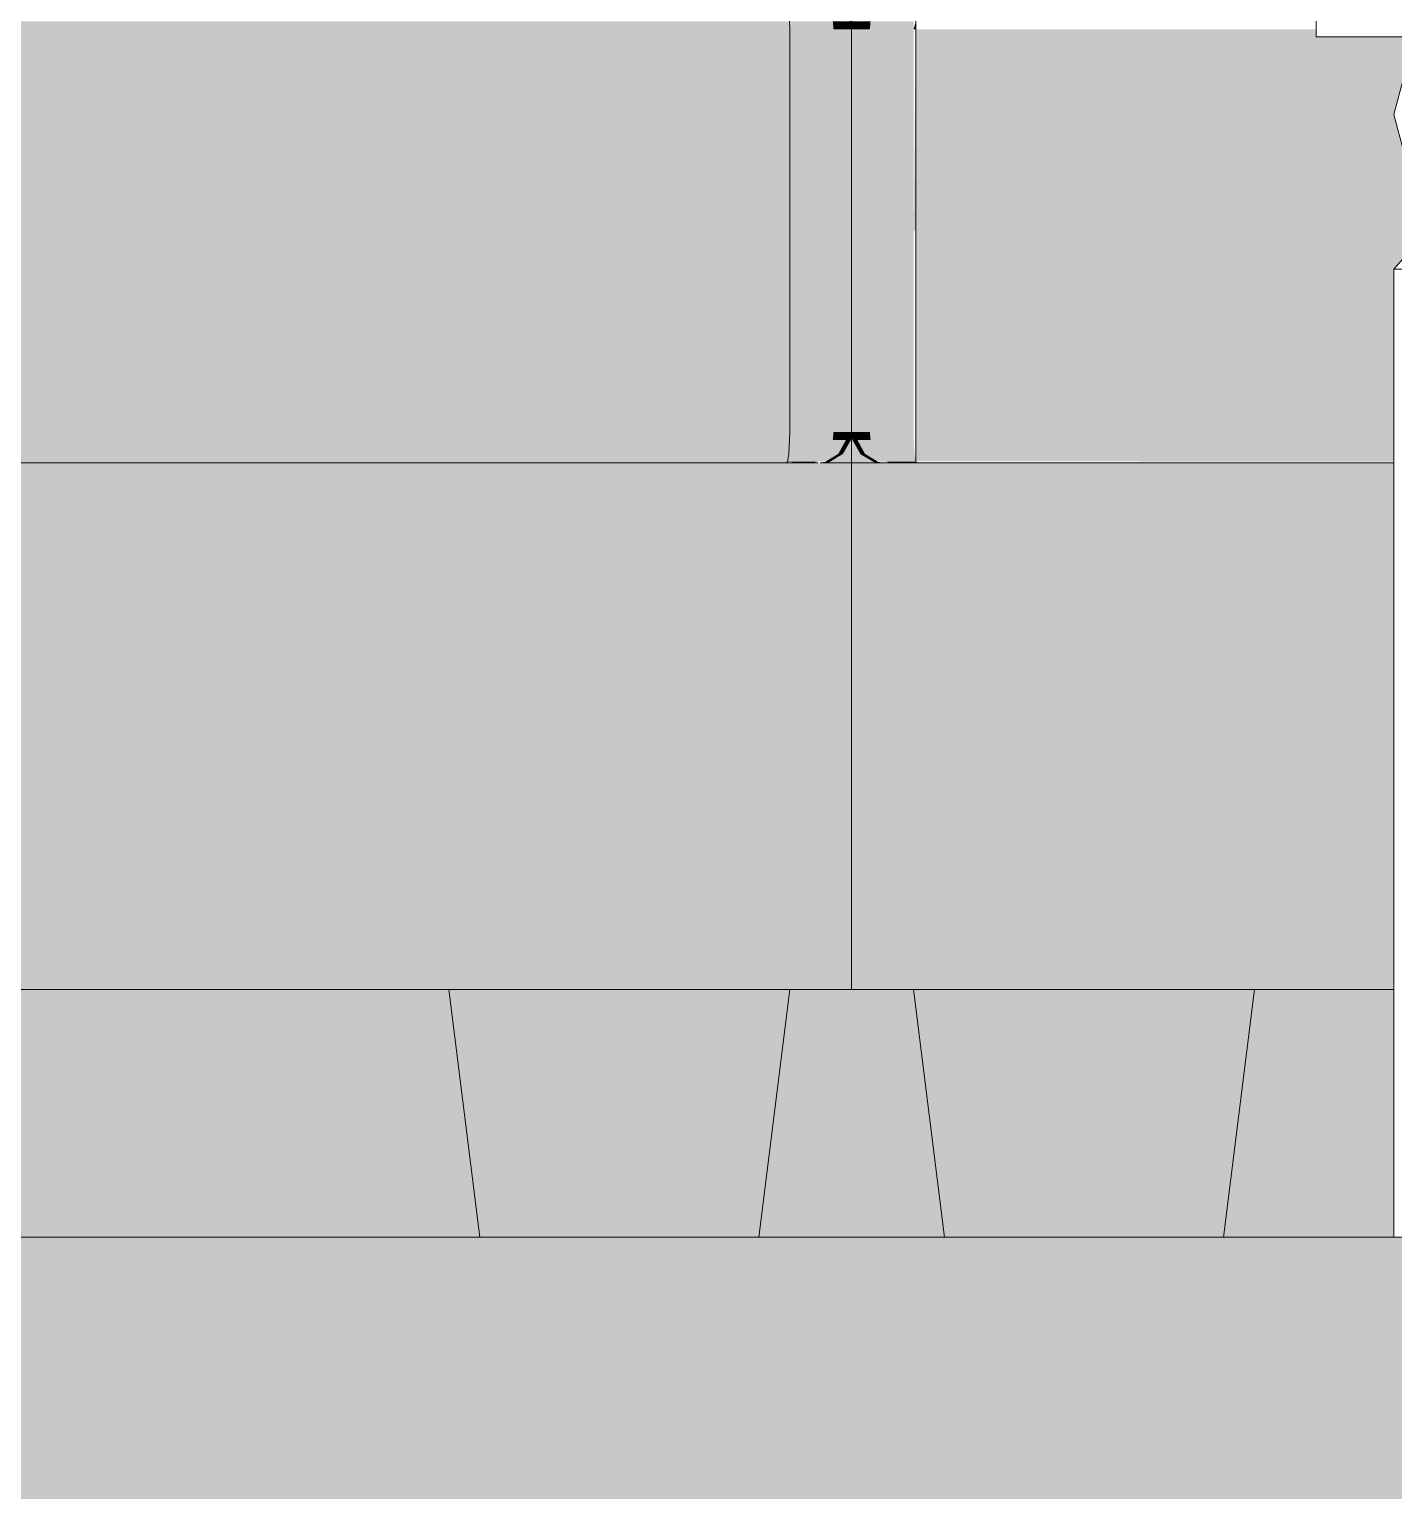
# Model space of a CAD drawing. Header units: centimetres. Extents: x -4381 to 5639, y -3920 to 4826.
# Drawn here: x 72.4514 to 72.8919, y 35.6217 to 36.0936 of the extents above; entities that cross this region are included whole.
import ezdxf
from ezdxf.xclip import XClip

# ---------------------------------------------------------------- set-up
doc = ezdxf.new("R2010")
doc.units = ezdxf.units.CM
doc.header["$MEASUREMENT"] = 0
doc.header["$XCLIPFRAME"] = 0
doc.set_wipeout_variables(frame=1)
doc.linetypes.add('Wipeout_Contour', pattern=[100, 0, -100])
for name, color, linetype in [('01- MOBILIER', 7, 'Continuous'), ('Dalles', 7, 'Continuous'), ('Drawing & Figure', 7, 'Continuous'), ('Structural - Bearing', 7, 'Continuous')]:
    doc.layers.add(name, color=color, linetype=linetype)
for name, color, linetype, lineweight in [('01- MOBILIER_Pen_No__1', 7, 'Continuous', 5), ('01- MOBILIER_Pen_No__101', 252, 'Continuous', 5), ('01- MOBILIER_Pen_No__18', 9, 'Continuous', 5), ('01- MOBILIER_Pen_No__2', 8, 'Continuous', 5), ('Dalles_Pen_No__1', 7, 'Continuous', 5)]:
    doc.layers.add(name, color=color, linetype=linetype, lineweight=lineweight)
for name, color, linetype, lineweight, true_color in [('01- MOBILIER_Pen_No__102', 7, 'Continuous', 5, 0xcccccc), ('01- MOBILIER_Pen_No__119', 7, 'Continuous', 5, 0xdecbcb), ('01- MOBILIER_Pen_No__186', 7, 'Continuous', 5, 0xe8e8e8), ('01- MOBILIER_Pen_No__62', 7, 'Continuous', 5, 0xaaaaaa), ('Structural - Bearing_Pen_No__102', 7, 'Continuous', 5, 0xcccccc)]:
    doc.layers.add(name, color=color, linetype=linetype, lineweight=lineweight, true_color=true_color)

# ---------------------------------------------------------------- blocks, each defined once
blk = doc.blocks.new('Drawing_7_7', base_point=(-363.09186, 32.20361))
at = {"color": 254, "linetype": 'Wipeout_Contour', "lineweight": 0, "ltscale": 324.672774}
blk.add_wipeout([(72.71688, 36.02861), (72.71688, 36.09361), (72.71536, 36.09361), (72.71536, 36.02861)], dxfattribs=at).dxf.layer = '01- MOBILIER'
at = {"color": 254, "linetype": 'Wipeout_Contour', "lineweight": 0, "ltscale": 1135.114298}
blk.add_wipeout([(72.86688, 36.09361), (72.73758, 36.09361), (72.73758, 36.02861), (72.90282, 36.02861), (72.91376, 36.04111), (72.91532, 36.04111), (72.91688, 36.04111), (72.90438, 36.04446), (72.89523, 36.05361), (72.89188, 36.06611), (72.89523, 36.07861), (72.90438, 36.08776), (72.91688, 36.09111), (72.86688, 36.09111)], dxfattribs=at).dxf.layer = '01- MOBILIER'
at = {"color": 254, "linetype": 'Wipeout_Contour', "lineweight": 0, "ltscale": 322.952361}
blk.add_wipeout([(72.71688, 35.80361), (72.01688, 35.80361), (72.01688, 35.79361), (72.71688, 35.79361)], dxfattribs=at).dxf.layer = '01- MOBILIER'
at = {"layer": '01- MOBILIER_Pen_No__101', "linetype": 'Continuous', "ltscale": 10}
blk.add_hatch(color=256, dxfattribs=at).paths.add_polyline_path([(72.71688, 35.80361), (72.01688, 35.80361), (72.01688, 35.79361), (72.71688, 35.79361)])
at = {"layer": '01- MOBILIER_Pen_No__18', "linetype": 'Continuous', "ltscale": 10}
for points in [[(72.71688, 36.02861), (72.71688, 36.09361), (72.71536, 36.09361), (72.71536, 36.02861)], [(72.86688, 36.09361), (72.73758, 36.09361), (72.73758, 36.02861), (72.90282, 36.02861), (72.91376, 36.04111), (72.91532, 36.04111), (72.91688, 36.04111), (72.90438, 36.04446), (72.89523, 36.05361), (72.89188, 36.06611), (72.89523, 36.07861), (72.90438, 36.08776), (72.91688, 36.09111), (72.86688, 36.09111)]]:
    blk.add_hatch(color=256, dxfattribs=at).paths.add_polyline_path(points)
at = {"layer": '01- MOBILIER_Pen_No__1', "linetype": 'Continuous', "ltscale": 10}
for p, q in [((72.86688, 36.10361), (72.86688, 36.09111)), ((72.91688, 36.09111), (72.86688, 36.09111)), ((72.89523, 36.07861), (72.89188, 36.06611)), ((72.89188, 36.06611), (72.89523, 36.05361))]:
    blk.add_line(p, q, dxfattribs=at)
at = {"color": 254, "linetype": 'Wipeout_Contour', "lineweight": 0, "ltscale": 324.662264}
blk.add_wipeout([(72.71536, 36.02861), (72.71536, 36.09361), (72.71102, 36.09361), (72.71102, 36.02861)], dxfattribs=at).dxf.layer = '01- MOBILIER'
at = {"color": 254, "linetype": 'Wipeout_Contour', "lineweight": 0, "ltscale": 242.878213}
blk.add_wipeout([(72.73758, 36.02861), (72.73758, 36.09361), (72.73688, 36.02861)], dxfattribs=at).dxf.layer = '01- MOBILIER'
at = {"color": 254, "linetype": 'Wipeout_Contour', "lineweight": 0, "ltscale": 322.937017}
blk.add_wipeout([(72.71688, 35.79361), (72.01688, 35.79361), (72.01688, 35.78629), (72.71688, 35.78629)], dxfattribs=at).dxf.layer = '01- MOBILIER'
at = {"layer": '01- MOBILIER_Pen_No__119', "linetype": 'Continuous', "ltscale": 10}
blk.add_hatch(color=256, dxfattribs=at).paths.add_polyline_path([(72.71536, 36.02861), (72.71536, 36.09361), (72.71102, 36.09361), (72.71102, 36.02861)])
at = {"layer": '01- MOBILIER_Pen_No__18', "linetype": 'Continuous', "ltscale": 10}
blk.add_hatch(color=256, dxfattribs=at).paths.add_polyline_path([(72.73758, 36.02861), (72.73758, 36.09361), (72.73688, 36.02861)])
at = {"layer": '01- MOBILIER_Pen_No__2', "linetype": 'Continuous', "ltscale": 10}
blk.add_hatch(color=256, dxfattribs=at).paths.add_polyline_path([(72.71688, 35.79361), (72.01688, 35.79361), (72.01688, 35.78629), (72.71688, 35.78629)])
at = {"color": 254, "linetype": 'Wipeout_Contour', "lineweight": 0, "ltscale": 324.740914}
blk.add_wipeout([(72.71688, 36.09361), (72.71654, 36.0962), (72.71504, 36.0962), (72.71536, 36.09361)], dxfattribs=at).dxf.layer = '01- MOBILIER'
at = {"color": 254, "linetype": 'Wipeout_Contour', "lineweight": 0, "ltscale": 324.64286}
blk.add_wipeout([(72.71102, 36.02861), (72.71102, 36.09361), (72.70454, 36.09361), (72.70454, 36.02861)], dxfattribs=at).dxf.layer = '01- MOBILIER'
at = {"color": 254, "linetype": 'Wipeout_Contour', "lineweight": 0, "ltscale": 324.733429}
blk.add_wipeout([(72.73688, 36.02861), (72.73688, 36.09361), (72.72923, 36.09361), (72.72923, 36.02861)], dxfattribs=at).dxf.layer = '01- MOBILIER'
at = {"color": 254, "linetype": 'Wipeout_Contour', "lineweight": 0, "ltscale": 324.557346}
blk.add_wipeout([(72.71688, 36.02861), (72.71536, 36.02861), (72.71536, 35.96361), (72.71688, 35.96361)], dxfattribs=at).dxf.layer = '01- MOBILIER'
at = {"color": 254, "linetype": 'Wipeout_Contour', "lineweight": 0, "ltscale": 322.928174}
blk.add_wipeout([(72.71688, 35.78629), (72.01688, 35.78629), (72.01688, 35.78361), (72.71688, 35.78361)], dxfattribs=at).dxf.layer = '01- MOBILIER'
at = {"layer": '01- MOBILIER_Pen_No__101', "linetype": 'Continuous', "ltscale": 10}
blk.add_hatch(color=256, dxfattribs=at).paths.add_polyline_path([(72.71688, 35.78629), (72.01688, 35.78629), (72.01688, 35.78361), (72.71688, 35.78361)])
at = {"layer": '01- MOBILIER_Pen_No__102', "linetype": 'Continuous', "ltscale": 10}
blk.add_hatch(color=256, dxfattribs=at).paths.add_polyline_path([(72.71688, 36.09361), (72.71654, 36.0962), (72.71504, 36.0962), (72.71536, 36.09361)])
at = {"layer": '01- MOBILIER_Pen_No__119', "linetype": 'Continuous', "ltscale": 10}
blk.add_hatch(color=256, dxfattribs=at).paths.add_polyline_path([(72.71102, 36.02861), (72.71102, 36.09361), (72.70454, 36.09361), (72.70454, 36.02861)])
at = {"layer": '01- MOBILIER_Pen_No__18', "linetype": 'Continuous', "ltscale": 10}
blk.add_hatch(color=256, dxfattribs=at).paths.add_polyline_path([(72.71688, 36.02861), (72.71536, 36.02861), (72.71536, 35.96361), (72.71688, 35.96361)])
at = {"layer": '01- MOBILIER_Pen_No__62', "linetype": 'Continuous', "ltscale": 10}
blk.add_hatch(color=256, dxfattribs=at).paths.add_polyline_path([(72.73688, 36.02861), (72.73688, 36.09361), (72.72923, 36.09361), (72.72923, 36.02861)])
at = {"color": 254, "linetype": 'Wipeout_Contour', "lineweight": 0, "ltscale": 324.736403}
blk.add_wipeout([(72.71536, 36.09361), (72.71504, 36.0962), (72.71078, 36.0962), (72.71102, 36.09361)], dxfattribs=at).dxf.layer = '01- MOBILIER'
at = {"color": 254, "linetype": 'Wipeout_Contour', "lineweight": 0, "ltscale": 242.937405}
blk.add_wipeout([(72.73758, 36.09361), (72.73758, 36.0962), (72.73688, 36.09361)], dxfattribs=at).dxf.layer = '01- MOBILIER'
at = {"color": 254, "linetype": 'Wipeout_Contour', "lineweight": 0, "ltscale": 324.617516}
blk.add_wipeout([(72.70454, 36.02861), (72.70454, 36.09361), (72.69688, 36.09361), (72.69688, 36.02861)], dxfattribs=at).dxf.layer = '01- MOBILIER'
at = {"color": 254, "linetype": 'Wipeout_Contour', "lineweight": 0, "ltscale": 324.708095}
blk.add_wipeout([(72.72923, 36.02861), (72.72923, 36.09361), (72.72274, 36.09361), (72.72274, 36.02861)], dxfattribs=at).dxf.layer = '01- MOBILIER'
at = {"color": 254, "linetype": 'Wipeout_Contour', "lineweight": 0, "ltscale": 324.546832}
blk.add_wipeout([(72.71536, 36.02861), (72.71102, 36.02861), (72.71102, 35.96361), (72.71536, 35.96361)], dxfattribs=at).dxf.layer = '01- MOBILIER'
at = {"color": 254, "linetype": 'Wipeout_Contour', "lineweight": 0, "ltscale": 406.032519}
blk.add_wipeout([(72.73758, 36.02861), (72.73758, 35.96361), (72.89188, 35.96361), (72.89188, 36.01611), (72.90282, 36.02861)], dxfattribs=at).dxf.layer = '01- MOBILIER'
at = {"color": 254, "linetype": 'Wipeout_Contour', "lineweight": 0, "ltscale": 323.843383}
blk.add_wipeout([(72.68688, 35.70361), (72.69688, 35.78361), (72.58688, 35.78361), (72.59688, 35.70361)], dxfattribs=at).dxf.layer = '01- MOBILIER'
at = {"layer": '01- MOBILIER_Pen_No__101', "linetype": 'Continuous', "ltscale": 10}
blk.add_hatch(color=256, dxfattribs=at).paths.add_polyline_path([(72.72923, 36.02861), (72.72923, 36.09361), (72.72274, 36.09361), (72.72274, 36.02861)])
at = {"layer": '01- MOBILIER_Pen_No__119', "linetype": 'Continuous', "ltscale": 10}
blk.add_hatch(color=256, dxfattribs=at).paths.add_polyline_path([(72.71536, 36.02861), (72.71102, 36.02861), (72.71102, 35.96361), (72.71536, 35.96361)])
at = {"layer": '01- MOBILIER_Pen_No__18', "linetype": 'Continuous', "ltscale": 10}
for points in [[(72.73758, 36.09361), (72.73758, 36.0962), (72.73688, 36.09361)], [(72.70454, 36.02861), (72.70454, 36.09361), (72.69688, 36.09361), (72.69688, 36.02861)], [(72.73758, 36.02861), (72.73688, 35.96361)], [(72.73758, 36.02861), (72.73758, 35.96361), (72.89188, 35.96361), (72.89188, 36.01611), (72.90282, 36.02861)], [(72.68688, 35.70361), (72.69688, 35.78361), (72.58688, 35.78361), (72.59688, 35.70361)]]:
    blk.add_hatch(color=256, dxfattribs=at).paths.add_polyline_path(points)
at = {"layer": '01- MOBILIER_Pen_No__186', "linetype": 'Continuous', "ltscale": 10}
blk.add_hatch(color=256, dxfattribs=at).paths.add_polyline_path([(72.71536, 36.09361), (72.71504, 36.0962), (72.71078, 36.0962), (72.71102, 36.09361)])
at = {"layer": '01- MOBILIER_Pen_No__1', "linetype": 'Continuous', "ltscale": 10}
for q in [(72.91376, 36.04111), (72.89523, 36.01611)]:
    blk.add_line((72.89188, 36.01611), q, dxfattribs=at)
at = {"color": 254, "linetype": 'Wipeout_Contour', "lineweight": 0, "ltscale": 243.057462}
blk.add_wipeout([(72.71688, 36.48633), (72.71654, 36.0962), (72.71688, 36.09361)], dxfattribs=at).dxf.layer = '01- MOBILIER'
at = {"color": 254, "linetype": 'Wipeout_Contour', "lineweight": 0, "ltscale": 324.717929}
blk.add_wipeout([(72.71102, 36.09361), (72.71078, 36.0962), (72.7044, 36.0962), (72.70454, 36.09361)], dxfattribs=at).dxf.layer = '01- MOBILIER'
at = {"color": 254, "linetype": 'Wipeout_Contour', "lineweight": 0, "ltscale": 324.782376}
blk.add_wipeout([(72.73688, 36.09361), (72.73692, 36.0962), (72.72936, 36.0962), (72.72923, 36.09361)], dxfattribs=at).dxf.layer = '01- MOBILIER'
at = {"color": 254, "linetype": 'Wipeout_Contour', "lineweight": 0, "ltscale": 323.420419}
blk.add_wipeout([(72.69688, 36.02861), (72.69688, 36.09361), (72.03758, 36.09361), (72.03758, 36.02861)], dxfattribs=at).dxf.layer = '01- MOBILIER'
at = {"color": 254, "linetype": 'Wipeout_Contour', "lineweight": 0, "ltscale": 324.527422}
blk.add_wipeout([(72.71102, 36.02861), (72.70454, 36.02861), (72.70454, 35.96361), (72.71102, 35.96361)], dxfattribs=at).dxf.layer = '01- MOBILIER'
at = {"color": 254, "linetype": 'Wipeout_Contour', "lineweight": 0, "ltscale": 324.618023}
blk.add_wipeout([(72.73688, 36.02861), (72.72923, 36.02861), (72.72923, 35.96361), (72.73688, 35.96361)], dxfattribs=at).dxf.layer = '01- MOBILIER'
at = {"color": 254, "linetype": 'Wipeout_Contour', "lineweight": 0, "ltscale": 324.50723}
blk.add_wipeout([(72.71688, 35.96361), (72.71536, 35.96361), (72.71504, 35.96102), (72.71654, 35.96102)], dxfattribs=at).dxf.layer = '01- MOBILIER'
at = {"color": 254, "linetype": 'Wipeout_Contour', "lineweight": 0, "ltscale": 322.855402}
blk.add_wipeout([(72.14688, 35.78361), (72.13688, 35.70361), (72.59688, 35.70361), (72.58688, 35.78361)], dxfattribs=at).dxf.layer = 'Structural - Bearing'
at = {"layer": '01- MOBILIER_Pen_No__119', "linetype": 'Continuous', "ltscale": 10}
blk.add_hatch(color=256, dxfattribs=at).paths.add_polyline_path([(72.71102, 36.02861), (72.70454, 36.02861), (72.70454, 35.96361), (72.71102, 35.96361)])
at = {"layer": '01- MOBILIER_Pen_No__18', "linetype": 'Continuous', "ltscale": 10}
for points in [[(72.71688, 36.48633), (72.71654, 36.0962), (72.71688, 36.09361)], [(72.73688, 36.09361), (72.73692, 36.0962), (72.72936, 36.0962), (72.72923, 36.09361)], [(72.69688, 36.02861), (72.69688, 36.09361), (72.03758, 36.09361), (72.03758, 36.02861)], [(72.71688, 35.96361), (72.71536, 35.96361), (72.71504, 35.96102), (72.71654, 35.96102)]]:
    blk.add_hatch(color=256, dxfattribs=at).paths.add_polyline_path(points)
at = {"layer": '01- MOBILIER_Pen_No__186', "linetype": 'Continuous', "ltscale": 10}
blk.add_hatch(color=256, dxfattribs=at).paths.add_polyline_path([(72.71102, 36.09361), (72.71078, 36.0962), (72.7044, 36.0962), (72.70454, 36.09361)])
at = {"layer": '01- MOBILIER_Pen_No__62', "linetype": 'Continuous', "ltscale": 10}
blk.add_hatch(color=256, dxfattribs=at).paths.add_polyline_path([(72.73688, 36.02861), (72.72923, 36.02861), (72.72923, 35.96361), (72.73688, 35.96361)])
at = {"layer": 'Structural - Bearing_Pen_No__102', "linetype": 'Continuous', "ltscale": 10}
blk.add_hatch(color=256, dxfattribs=at).paths.add_polyline_path([(72.14688, 35.78361), (72.13688, 35.70361), (72.59688, 35.70361), (72.58688, 35.78361)])
at = {"layer": '01- MOBILIER_Pen_No__1', "linetype": 'Continuous', "ltscale": 10}
for p, q in [((72.73758, 36.09361), (72.73758, 36.0962)), ((72.73758, 36.02861), (72.73758, 36.09361)), ((72.58688, 35.78361), (72.14688, 35.78361)), ((72.59688, 35.70361), (72.58688, 35.78361))]:
    blk.add_line(p, q, dxfattribs=at)
at = {"color": 254, "linetype": 'Wipeout_Contour', "lineweight": 0, "ltscale": 324.689242}
blk.add_wipeout([(72.70454, 36.09361), (72.7044, 36.0962), (72.69685, 36.0962), (72.69688, 36.09361)], dxfattribs=at).dxf.layer = '01- MOBILIER'
at = {"color": 254, "linetype": 'Wipeout_Contour', "lineweight": 0, "ltscale": 324.688711}
blk.add_wipeout([(72.72274, 36.02861), (72.72274, 36.09361), (72.7184, 36.09361), (72.7184, 36.02861)], dxfattribs=at).dxf.layer = '01- MOBILIER'
at = {"color": 254, "linetype": 'Wipeout_Contour', "lineweight": 0, "ltscale": 324.502069}
blk.add_wipeout([(72.70454, 36.02861), (72.69688, 36.02861), (72.69688, 35.96361), (72.70454, 35.96361)], dxfattribs=at).dxf.layer = '01- MOBILIER'
at = {"color": 254, "linetype": 'Wipeout_Contour', "lineweight": 0, "ltscale": 324.501561}
blk.add_wipeout([(72.71536, 35.96361), (72.71102, 35.96361), (72.71078, 35.96102), (72.71504, 35.96102)], dxfattribs=at).dxf.layer = '01- MOBILIER'
at = {"color": 254, "linetype": 'Wipeout_Contour', "lineweight": 0, "ltscale": 324.850575}
blk.add_wipeout([(72.73758, 35.96361), (72.73758, 35.96102), (72.89188, 35.96102), (72.89188, 35.96361)], dxfattribs=at).dxf.layer = '01- MOBILIER'
at = {"layer": '01- MOBILIER_Pen_No__102', "linetype": 'Continuous', "ltscale": 10}
blk.add_hatch(color=256, dxfattribs=at).paths.add_polyline_path([(72.70454, 36.09361), (72.7044, 36.0962), (72.69685, 36.0962), (72.69688, 36.09361)])
at = {"layer": '01- MOBILIER_Pen_No__18', "linetype": 'Continuous', "ltscale": 10}
for points in [[(72.70454, 36.02861), (72.69688, 36.02861), (72.69688, 35.96361), (72.70454, 35.96361)], [(72.71536, 35.96361), (72.71102, 35.96361), (72.71078, 35.96102), (72.71504, 35.96102)]]:
    blk.add_hatch(color=256, dxfattribs=at).paths.add_polyline_path(points)
at = {"layer": '01- MOBILIER_Pen_No__2', "linetype": 'Continuous', "ltscale": 10}
blk.add_hatch(color=256, dxfattribs=at).paths.add_polyline_path([(72.72274, 36.02861), (72.72274, 36.09361), (72.7184, 36.09361), (72.7184, 36.02861)])
at = {"layer": '01- MOBILIER_Pen_No__62', "linetype": 'Continuous', "ltscale": 10}
for points in [[(72.73758, 35.96361), (72.73692, 35.96102)], [(72.73758, 35.96361), (72.73758, 35.96102), (72.89188, 35.96102), (72.89188, 35.96361)]]:
    blk.add_hatch(color=256, dxfattribs=at).paths.add_polyline_path(points)
at = {"color": 254, "linetype": 'Wipeout_Contour', "lineweight": 0, "ltscale": 323.481031}
blk.add_wipeout([(72.69688, 36.09361), (72.69685, 36.0962), (72.03758, 36.0962), (72.03758, 36.09361)], dxfattribs=at).dxf.layer = '01- MOBILIER'
at = {"color": 254, "linetype": 'Wipeout_Contour', "lineweight": 0, "ltscale": 324.753616}
blk.add_wipeout([(72.72923, 36.09361), (72.72936, 36.0962), (72.72299, 36.0962), (72.72274, 36.09361)], dxfattribs=at).dxf.layer = '01- MOBILIER'
at = {"color": 254, "linetype": 'Wipeout_Contour', "lineweight": 0, "ltscale": 324.678229}
blk.add_wipeout([(72.7184, 36.02861), (72.7184, 36.09361), (72.71688, 36.09361), (72.71688, 36.02861)], dxfattribs=at).dxf.layer = '01- MOBILIER'
at = {"color": 254, "linetype": 'Wipeout_Contour', "lineweight": 0, "ltscale": 323.304546}
blk.add_wipeout([(72.69688, 36.02861), (72.03758, 36.02861), (72.03758, 35.96361), (72.69688, 35.96361)], dxfattribs=at).dxf.layer = '01- MOBILIER'
at = {"color": 254, "linetype": 'Wipeout_Contour', "lineweight": 0, "ltscale": 324.592679}
blk.add_wipeout([(72.72923, 36.02861), (72.72274, 36.02861), (72.72274, 35.96361), (72.72923, 35.96361)], dxfattribs=at).dxf.layer = '01- MOBILIER'
at = {"color": 254, "linetype": 'Wipeout_Contour', "lineweight": 0, "ltscale": 324.482747}
blk.add_wipeout([(72.71102, 35.96361), (72.70454, 35.96361), (72.7044, 35.96102), (72.71078, 35.96102)], dxfattribs=at).dxf.layer = '01- MOBILIER'
at = {"layer": '01- MOBILIER_Pen_No__101', "linetype": 'Continuous', "ltscale": 10}
for points in [[(72.72923, 36.09361), (72.72936, 36.0962), (72.72299, 36.0962), (72.72274, 36.09361)], [(72.7184, 36.02861), (72.7184, 36.09361), (72.71688, 36.09361), (72.71688, 36.02861)], [(72.72923, 36.02861), (72.72274, 36.02861), (72.72274, 35.96361), (72.72923, 35.96361)]]:
    blk.add_hatch(color=256, dxfattribs=at).paths.add_polyline_path(points)
at = {"layer": '01- MOBILIER_Pen_No__18', "linetype": 'Continuous', "ltscale": 10}
for points in [[(72.69688, 36.09361), (72.69685, 36.0962), (72.03758, 36.0962), (72.03758, 36.09361)], [(72.69688, 36.02861), (72.03758, 36.02861), (72.03758, 35.96361), (72.69688, 35.96361)], [(72.71102, 35.96361), (72.70454, 35.96361), (72.7044, 35.96102), (72.71078, 35.96102)]]:
    blk.add_hatch(color=256, dxfattribs=at).paths.add_polyline_path(points)
at = {"layer": '01- MOBILIER_Pen_No__1', "linetype": 'Continuous', "ltscale": 10}
for p, q in [((72.69688, 36.09361), (72.69685, 36.0962)), ((72.69688, 36.02861), (72.69688, 36.09361))]:
    blk.add_line(p, q, dxfattribs=at)
at = {"color": 254, "linetype": 'Wipeout_Contour', "lineweight": 0, "ltscale": 324.735017}
blk.add_wipeout([(72.72274, 36.09361), (72.72299, 36.0962), (72.71873, 36.0962), (72.7184, 36.09361)], dxfattribs=at).dxf.layer = '01- MOBILIER'
at = {"color": 254, "linetype": 'Wipeout_Contour', "lineweight": 0, "ltscale": 324.453865}
blk.add_wipeout([(72.70454, 35.96361), (72.69688, 35.96361), (72.69685, 35.96102), (72.7044, 35.96102)], dxfattribs=at).dxf.layer = '01- MOBILIER'
at = {"color": 254, "linetype": 'Wipeout_Contour', "lineweight": 0, "ltscale": 324.546854}
blk.add_wipeout([(72.73688, 35.96361), (72.72923, 35.96361), (72.72936, 35.96102), (72.73692, 35.96102)], dxfattribs=at).dxf.layer = '01- MOBILIER'
at = {"color": 254, "linetype": 'Wipeout_Contour', "lineweight": 0, "ltscale": 324.522453}
blk.add_wipeout([(72.71654, 35.96102), (72.71504, 35.96102), (72.7126, 35.95654), (72.71395, 35.95654)], dxfattribs=at).dxf.layer = '01- MOBILIER'
at = {"layer": '01- MOBILIER_Pen_No__101', "linetype": 'Continuous', "ltscale": 10}
for points in [[(72.73688, 35.96361), (72.72923, 35.96361), (72.72936, 35.96102), (72.73692, 35.96102)], [(72.71654, 35.96102), (72.71504, 35.96102), (72.7126, 35.95654), (72.71395, 35.95654)]]:
    blk.add_hatch(color=256, dxfattribs=at).paths.add_polyline_path(points)
at = {"layer": '01- MOBILIER_Pen_No__18', "linetype": 'Continuous', "ltscale": 10}
blk.add_hatch(color=256, dxfattribs=at).paths.add_polyline_path([(72.70454, 35.96361), (72.69688, 35.96361), (72.69685, 35.96102), (72.7044, 35.96102)])
at = {"layer": '01- MOBILIER_Pen_No__2', "linetype": 'Continuous', "ltscale": 10}
blk.add_hatch(color=256, dxfattribs=at).paths.add_polyline_path([(72.72274, 36.09361), (72.72299, 36.0962), (72.71873, 36.0962), (72.7184, 36.09361)])
at = {"layer": '01- MOBILIER_Pen_No__1', "linetype": 'Continuous', "ltscale": 10}
blk.add_line((72.73758, 36.02861), (72.73758, 35.96361), dxfattribs=at)
at = {"color": 254, "linetype": 'Wipeout_Contour', "lineweight": 0, "ltscale": 324.730102}
blk.add_wipeout([(72.7184, 36.09361), (72.71873, 36.0962), (72.71722, 36.0962), (72.71688, 36.09361)], dxfattribs=at).dxf.layer = '01- MOBILIER'
at = {"color": 254, "linetype": 'Wipeout_Contour', "lineweight": 0, "ltscale": 323.244671}
blk.add_wipeout([(72.69688, 35.96361), (72.03758, 35.96361), (72.03758, 35.96102), (72.69685, 35.96102)], dxfattribs=at).dxf.layer = '01- MOBILIER'
at = {"color": 254, "linetype": 'Wipeout_Contour', "lineweight": 0, "ltscale": 324.560902}
blk.add_wipeout([(72.71504, 35.96102), (72.71078, 35.96102), (72.70891, 35.95654), (72.7126, 35.95654)], dxfattribs=at).dxf.layer = '01- MOBILIER'
at = {"color": 254, "linetype": 'Wipeout_Contour', "lineweight": 0, "ltscale": 324.844304}
blk.add_wipeout([(72.73758, 35.96102), (72.73758, 35.95654), (72.89188, 35.95654), (72.89188, 35.96102)], dxfattribs=at).dxf.layer = '01- MOBILIER'
at = {"layer": '01- MOBILIER_Pen_No__101', "linetype": 'Continuous', "ltscale": 10}
for points in [[(72.7184, 36.09361), (72.71873, 36.0962), (72.71722, 36.0962), (72.71688, 36.09361)], [(72.71504, 35.96102), (72.71078, 35.96102), (72.70891, 35.95654), (72.7126, 35.95654)]]:
    blk.add_hatch(color=256, dxfattribs=at).paths.add_polyline_path(points)
at = {"layer": '01- MOBILIER_Pen_No__2', "linetype": 'Continuous', "ltscale": 10}
for points in [[(72.73758, 35.96102), (72.73717, 35.95654)], [(72.73758, 35.96102), (72.73758, 35.95654), (72.89188, 35.95654), (72.89188, 35.96102)]]:
    blk.add_hatch(color=256, dxfattribs=at).paths.add_polyline_path(points)
at = {"layer": '01- MOBILIER_Pen_No__62', "linetype": 'Continuous', "ltscale": 10}
blk.add_hatch(color=256, dxfattribs=at).paths.add_polyline_path([(72.69688, 35.96361), (72.03758, 35.96361), (72.03758, 35.96102), (72.69685, 35.96102)])
at = {"layer": '01- MOBILIER_Pen_No__1', "linetype": 'Continuous', "ltscale": 10}
blk.add_line((72.69688, 36.02861), (72.69688, 35.96361), dxfattribs=at)
at = {"color": 254, "linetype": 'Wipeout_Contour', "lineweight": 0, "ltscale": 243.058504}
blk.add_wipeout([(72.71722, 36.48654), (72.71688, 36.09361), (72.71722, 36.0962)], dxfattribs=at).dxf.layer = '01- MOBILIER'
at = {"color": 254, "linetype": 'Wipeout_Contour', "lineweight": 0, "ltscale": 324.562713}
blk.add_wipeout([(72.71078, 35.96102), (72.7044, 35.96102), (72.70339, 35.95654), (72.70891, 35.95654)], dxfattribs=at).dxf.layer = '01- MOBILIER'
at = {"layer": '01- MOBILIER_Pen_No__101', "linetype": 'Continuous', "ltscale": 10}
for points in [[(72.71722, 36.48654), (72.71688, 36.09361), (72.71722, 36.0962)], [(72.71078, 35.96102), (72.7044, 35.96102), (72.70339, 35.95654), (72.70891, 35.95654)]]:
    blk.add_hatch(color=256, dxfattribs=at).paths.add_polyline_path(points)
at = {"layer": '01- MOBILIER_Pen_No__1', "linetype": 'Continuous', "ltscale": 10}
for p, q in [((72.71688, 36.48633), (72.71688, 36.09361)), ((72.71654, 36.0962), (72.71688, 36.09361)), ((72.71688, 36.09361), (72.71722, 36.0962))]:
    blk.add_line(p, q, dxfattribs=at)
at = {"color": 254, "linetype": 'Wipeout_Contour', "lineweight": 0, "ltscale": 324.521567}
blk.add_wipeout([(72.7044, 35.96102), (72.69685, 35.96102), (72.69659, 35.95654), (72.70339, 35.95654)], dxfattribs=at).dxf.layer = '01- MOBILIER'
at = {"color": 254, "linetype": 'Wipeout_Contour', "lineweight": 0, "ltscale": 405.541675}
blk.add_wipeout([(72.71395, 35.95654), (72.7126, 35.95654), (72.70838, 35.95395), (72.70947, 35.95395), (72.71169, 35.95523)], dxfattribs=at).dxf.layer = '01- MOBILIER'
at = {"layer": '01- MOBILIER_Pen_No__101', "linetype": 'Continuous', "ltscale": 10}
for points in [[(72.7044, 35.96102), (72.69685, 35.96102), (72.69659, 35.95654), (72.70339, 35.95654)], [(72.71395, 35.95654), (72.7126, 35.95654), (72.70838, 35.95395), (72.70947, 35.95395), (72.71169, 35.95523)]]:
    blk.add_hatch(color=256, dxfattribs=at).paths.add_polyline_path(points)
at = {"color": 254, "linetype": 'Wipeout_Contour', "lineweight": 0, "ltscale": 323.238412}
blk.add_wipeout([(72.69685, 35.96102), (72.03758, 35.96102), (72.03758, 35.95654), (72.69659, 35.95654)], dxfattribs=at).dxf.layer = '01- MOBILIER'
at = {"color": 254, "linetype": 'Wipeout_Contour', "lineweight": 0, "ltscale": 324.589621}
blk.add_wipeout([(72.7126, 35.95654), (72.70891, 35.95654), (72.70568, 35.95395), (72.70838, 35.95395)], dxfattribs=at).dxf.layer = '01- MOBILIER'
at = {"layer": '01- MOBILIER_Pen_No__2', "linetype": 'Continuous', "ltscale": 10}
for points in [[(72.69685, 35.96102), (72.03758, 35.96102), (72.03758, 35.95654), (72.69659, 35.95654)], [(72.7126, 35.95654), (72.70891, 35.95654), (72.70568, 35.95395), (72.70838, 35.95395)]]:
    blk.add_hatch(color=256, dxfattribs=at).paths.add_polyline_path(points)
at = {"layer": '01- MOBILIER_Pen_No__1', "linetype": 'Continuous', "ltscale": 10}
blk.add_line((72.69688, 35.96361), (72.69685, 35.96102), dxfattribs=at)
at = {"color": 254, "linetype": 'Wipeout_Contour', "lineweight": 0, "ltscale": 324.628951}
blk.add_wipeout([(72.70891, 35.95654), (72.70339, 35.95654), (72.70164, 35.95395), (72.70568, 35.95395)], dxfattribs=at).dxf.layer = '01- MOBILIER'
at = {"layer": '01- MOBILIER_Pen_No__2', "linetype": 'Continuous', "ltscale": 10}
blk.add_hatch(color=256, dxfattribs=at).paths.add_polyline_path([(72.70891, 35.95654), (72.70339, 35.95654), (72.70164, 35.95395), (72.70568, 35.95395)])
at = {"color": 254, "linetype": 'Wipeout_Contour', "lineweight": 0, "ltscale": 324.587661}
blk.add_wipeout([(72.70339, 35.95654), (72.69659, 35.95654), (72.69615, 35.95395), (72.70164, 35.95395)], dxfattribs=at).dxf.layer = '01- MOBILIER'
at = {"layer": '01- MOBILIER_Pen_No__101', "linetype": 'Continuous', "ltscale": 10}
blk.add_hatch(color=256, dxfattribs=at).paths.add_polyline_path([(72.70339, 35.95654), (72.69659, 35.95654), (72.69615, 35.95395), (72.70164, 35.95395)])
at = {"color": 254, "linetype": 'Wipeout_Contour', "lineweight": 0, "ltscale": 323.261699}
blk.add_wipeout([(72.69659, 35.95654), (72.03758, 35.95654), (72.03758, 35.95413), (72.69615, 35.95395)], dxfattribs=at).dxf.layer = '01- MOBILIER'
at = {"color": 254, "linetype": 'Wipeout_Contour', "lineweight": 0, "ltscale": 324.588286}
blk.add_wipeout([(72.70568, 35.95395), (72.70164, 35.95395), (72.70063, 35.95361), (72.70381, 35.95361)], dxfattribs=at).dxf.layer = '01- MOBILIER'
at = {"layer": '01- MOBILIER_Pen_No__101', "linetype": 'Continuous', "ltscale": 10}
for points in [[(72.69659, 35.95654), (72.03758, 35.95654), (72.03758, 35.95413), (72.69615, 35.95395)], [(72.70568, 35.95395), (72.70164, 35.95395), (72.70063, 35.95361), (72.70381, 35.95361)]]:
    blk.add_hatch(color=256, dxfattribs=at).paths.add_polyline_path(points)
at = {"layer": '01- MOBILIER_Pen_No__1', "linetype": 'Continuous', "ltscale": 10}
blk.add_line((72.69685, 35.96102), (72.69659, 35.95654), dxfattribs=at)
at = {"color": 254, "linetype": 'Wipeout_Contour', "lineweight": 0, "ltscale": 485.46922}
blk.add_wipeout([(72.70688, 35.95361), (72.71688, 35.95361), (72.71688, 35.96361), (72.71654, 35.96102), (72.71395, 35.95654), (72.70947, 35.95395)], dxfattribs=at).dxf.layer = '01- MOBILIER'
at = {"color": 254, "linetype": 'Wipeout_Contour', "lineweight": 0, "ltscale": 243.254582}
blk.add_wipeout([(72.70164, 35.95395), (72.69615, 35.95395), (72.70063, 35.95361)], dxfattribs=at).dxf.layer = '01- MOBILIER'
at = {"layer": '01- MOBILIER_Pen_No__101', "linetype": 'Continuous', "ltscale": 10}
blk.add_hatch(color=256, dxfattribs=at).paths.add_polyline_path([(72.70164, 35.95395), (72.69615, 35.95395), (72.70063, 35.95361)])
at = {"layer": '01- MOBILIER_Pen_No__18', "linetype": 'Continuous', "ltscale": 10}
blk.add_hatch(color=256, dxfattribs=at).paths.add_polyline_path([(72.70688, 35.95361), (72.71688, 35.95361), (72.71688, 35.96361), (72.71654, 35.96102), (72.71395, 35.95654), (72.70947, 35.95395)])
at = {"color": 254, "linetype": 'Wipeout_Contour', "lineweight": 0, "ltscale": 324.573289}
blk.add_wipeout([(72.72274, 36.02861), (72.7184, 36.02861), (72.7184, 35.96361), (72.72274, 35.96361)], dxfattribs=at).dxf.layer = '01- MOBILIER'
at = {"color": 254, "linetype": 'Wipeout_Contour', "lineweight": 0, "ltscale": 242.490102}
blk.add_wipeout([(72.69615, 35.95395), (72.03761, 35.95395), (72.6959, 35.95361)], dxfattribs=at).dxf.layer = '01- MOBILIER'
at = {"layer": '01- MOBILIER_Pen_No__101', "linetype": 'Continuous', "ltscale": 10}
blk.add_hatch(color=256, dxfattribs=at).paths.add_polyline_path([(72.69615, 35.95395), (72.03761, 35.95395), (72.6959, 35.95361)])
at = {"layer": '01- MOBILIER_Pen_No__2', "linetype": 'Continuous', "ltscale": 10}
blk.add_hatch(color=256, dxfattribs=at).paths.add_polyline_path([(72.72274, 36.02861), (72.7184, 36.02861), (72.7184, 35.96361), (72.72274, 35.96361)])
at = {"color": 254, "linetype": 'Wipeout_Contour', "lineweight": 0, "ltscale": 324.562803}
blk.add_wipeout([(72.7184, 36.02861), (72.71688, 36.02861), (72.71688, 35.96361), (72.7184, 35.96361)], dxfattribs=at).dxf.layer = '01- MOBILIER'
at = {"color": 254, "linetype": 'Wipeout_Contour', "lineweight": 0, "ltscale": 324.5179}
blk.add_wipeout([(72.72923, 35.96361), (72.72274, 35.96361), (72.72299, 35.96102), (72.72936, 35.96102)], dxfattribs=at).dxf.layer = '01- MOBILIER'
at = {"color": 254, "linetype": 'Wipeout_Contour', "lineweight": 0, "ltscale": 323.093793}
blk.add_wipeout([(72.71688, 35.95361), (72.01688, 35.95361), (72.01688, 35.80361), (72.71688, 35.80361)], dxfattribs=at).dxf.layer = '01- MOBILIER'
at = {"layer": '01- MOBILIER_Pen_No__101', "linetype": 'Continuous', "ltscale": 10}
blk.add_hatch(color=256, dxfattribs=at).paths.add_polyline_path([(72.7184, 36.02861), (72.71688, 36.02861), (72.71688, 35.96361), (72.7184, 35.96361)])
at = {"layer": '01- MOBILIER_Pen_No__18', "linetype": 'Continuous', "ltscale": 10}
blk.add_hatch(color=256, dxfattribs=at).paths.add_polyline_path([(72.71688, 35.95361), (72.01688, 35.95361), (72.01688, 35.80361), (72.71688, 35.80361)])
at = {"layer": '01- MOBILIER_Pen_No__2', "linetype": 'Continuous', "ltscale": 10}
blk.add_hatch(color=256, dxfattribs=at).paths.add_polyline_path([(72.72923, 35.96361), (72.72274, 35.96361), (72.72299, 35.96102), (72.72936, 35.96102)])
at = {"layer": '01- MOBILIER_Pen_No__1', "linetype": 'Continuous', "ltscale": 10}
for p, q in [((72.71688, 36.09361), (72.71688, 36.02861)), ((72.03787, 35.95361), (72.6959, 35.95361)), ((72.69615, 35.95395), (72.6959, 35.95361)), ((72.6959, 35.95361), (72.70063, 35.95361)), ((72.69659, 35.95654), (72.69615, 35.95395)), ((72.70063, 35.95361), (72.70381, 35.95361)), ((72.70381, 35.95361), (72.70594, 35.95361)), ((72.70688, 35.95361), (72.7067, 35.95361)), ((72.70947, 35.95395), (72.70688, 35.95361)), ((72.71169, 35.95523), (72.70947, 35.95395)), ((72.71395, 35.95654), (72.71169, 35.95523))]:
    blk.add_line(p, q, dxfattribs=at)
at = {"color": 254, "linetype": 'Wipeout_Contour', "lineweight": 0, "ltscale": 324.498961}
blk.add_wipeout([(72.72274, 35.96361), (72.7184, 35.96361), (72.71873, 35.96102), (72.72299, 35.96102)], dxfattribs=at).dxf.layer = '01- MOBILIER'
at = {"color": 254, "linetype": 'Wipeout_Contour', "lineweight": 0, "ltscale": 324.466303}
blk.add_wipeout([(72.73692, 35.96102), (72.72936, 35.96102), (72.73037, 35.95654), (72.73717, 35.95654)], dxfattribs=at).dxf.layer = '01- MOBILIER'
at = {"color": 254, "linetype": 'Wipeout_Contour', "lineweight": 0, "ltscale": 324.523861}
blk.add_wipeout([(72.71688, 35.80361), (72.71688, 35.79361), (72.89188, 35.79361), (72.89188, 35.80361)], dxfattribs=at).dxf.layer = '01- MOBILIER'
at = {"layer": '01- MOBILIER_Pen_No__101', "linetype": 'Continuous', "ltscale": 10}
blk.add_hatch(color=256, dxfattribs=at).paths.add_polyline_path([(72.71688, 35.80361), (72.71688, 35.79361), (72.89188, 35.79361), (72.89188, 35.80361)])
at = {"layer": '01- MOBILIER_Pen_No__2', "linetype": 'Continuous', "ltscale": 10}
for points in [[(72.72274, 35.96361), (72.7184, 35.96361), (72.71873, 35.96102), (72.72299, 35.96102)], [(72.73692, 35.96102), (72.72936, 35.96102), (72.73037, 35.95654), (72.73717, 35.95654)]]:
    blk.add_hatch(color=256, dxfattribs=at).paths.add_polyline_path(points)
at = {"layer": '01- MOBILIER_Pen_No__1', "linetype": 'Continuous', "ltscale": 10}
blk.add_line((72.73758, 35.96361), (72.73758, 35.96102), dxfattribs=at)
at = {"color": 254, "linetype": 'Wipeout_Contour', "lineweight": 0, "ltscale": 324.492889}
blk.add_wipeout([(72.7184, 35.96361), (72.71688, 35.96361), (72.71722, 35.96102), (72.71873, 35.96102)], dxfattribs=at).dxf.layer = '01- MOBILIER'
at = {"color": 254, "linetype": 'Wipeout_Contour', "lineweight": 0, "ltscale": 324.424779}
blk.add_wipeout([(72.72936, 35.96102), (72.72299, 35.96102), (72.72485, 35.95654), (72.73037, 35.95654)], dxfattribs=at).dxf.layer = '01- MOBILIER'
at = {"color": 254, "linetype": 'Wipeout_Contour', "lineweight": 0, "ltscale": 324.867758}
blk.add_wipeout([(72.73758, 35.95413), (72.89188, 35.95395), (72.89188, 35.95654), (72.73758, 35.95654)], dxfattribs=at).dxf.layer = '01- MOBILIER'
at = {"color": 254, "linetype": 'Wipeout_Contour', "lineweight": 0, "ltscale": 324.50859}
blk.add_wipeout([(72.71688, 35.79361), (72.71688, 35.78629), (72.89188, 35.78629), (72.89188, 35.79361)], dxfattribs=at).dxf.layer = '01- MOBILIER'
at = {"layer": '01- MOBILIER_Pen_No__101', "linetype": 'Continuous', "ltscale": 10}
for points in [[(72.7184, 35.96361), (72.71688, 35.96361), (72.71722, 35.96102), (72.71873, 35.96102)], [(72.73758, 35.95413), (72.89188, 35.95395), (72.89188, 35.95654), (72.73758, 35.95654)]]:
    blk.add_hatch(color=256, dxfattribs=at).paths.add_polyline_path(points)
at = {"layer": '01- MOBILIER_Pen_No__2', "linetype": 'Continuous', "ltscale": 10}
for points in [[(72.72936, 35.96102), (72.72299, 35.96102), (72.72485, 35.95654), (72.73037, 35.95654)], [(72.71688, 35.79361), (72.71688, 35.78629), (72.89188, 35.78629), (72.89188, 35.79361)]]:
    blk.add_hatch(color=256, dxfattribs=at).paths.add_polyline_path(points)
at = {"color": 254, "linetype": 'Wipeout_Contour', "lineweight": 0, "ltscale": 324.426267}
blk.add_wipeout([(72.72299, 35.96102), (72.71873, 35.96102), (72.72116, 35.95654), (72.72485, 35.95654)], dxfattribs=at).dxf.layer = '01- MOBILIER'
at = {"color": 254, "linetype": 'Wipeout_Contour', "lineweight": 0, "ltscale": 324.387463}
blk.add_wipeout([(72.73717, 35.95654), (72.73037, 35.95654), (72.73212, 35.95395), (72.73761, 35.95395)], dxfattribs=at).dxf.layer = '01- MOBILIER'
at = {"color": 254, "linetype": 'Wipeout_Contour', "lineweight": 0, "ltscale": 324.49979}
blk.add_wipeout([(72.71688, 35.78629), (72.71688, 35.78361), (72.89188, 35.78361), (72.89188, 35.78629)], dxfattribs=at).dxf.layer = '01- MOBILIER'
at = {"layer": '01- MOBILIER_Pen_No__101', "linetype": 'Continuous', "ltscale": 10}
for points in [[(72.72299, 35.96102), (72.71873, 35.96102), (72.72116, 35.95654), (72.72485, 35.95654)], [(72.73717, 35.95654), (72.73037, 35.95654), (72.73212, 35.95395), (72.73761, 35.95395)], [(72.73761, 35.95395), (72.89188, 35.95361)], [(72.71688, 35.78629), (72.71688, 35.78361), (72.89188, 35.78361), (72.89188, 35.78629)]]:
    blk.add_hatch(color=256, dxfattribs=at).paths.add_polyline_path(points)
at = {"layer": '01- MOBILIER_Pen_No__1', "linetype": 'Continuous', "ltscale": 10}
for p, q in [((72.73758, 35.96102), (72.73758, 35.95654)), ((72.71688, 35.79361), (72.71688, 35.78629))]:
    blk.add_line(p, q, dxfattribs=at)
at = {"color": 254, "linetype": 'Wipeout_Contour', "lineweight": 0, "ltscale": 324.46473}
blk.add_wipeout([(72.71873, 35.96102), (72.71722, 35.96102), (72.71981, 35.95654), (72.72116, 35.95654)], dxfattribs=at).dxf.layer = '01- MOBILIER'
at = {"color": 254, "linetype": 'Wipeout_Contour', "lineweight": 0, "ltscale": 324.345732}
blk.add_wipeout([(72.73037, 35.95654), (72.72485, 35.95654), (72.72808, 35.95395), (72.73212, 35.95395)], dxfattribs=at).dxf.layer = '01- MOBILIER'
at = {"color": 254, "linetype": 'Wipeout_Contour', "lineweight": 0, "ltscale": 324.381842}
blk.add_wipeout([(72.83688, 35.70361), (72.84688, 35.78361), (72.73688, 35.78361), (72.74688, 35.70361)], dxfattribs=at).dxf.layer = '01- MOBILIER'
at = {"layer": '01- MOBILIER_Pen_No__101', "linetype": 'Continuous', "ltscale": 10}
for points in [[(72.71873, 35.96102), (72.71722, 35.96102), (72.71981, 35.95654), (72.72116, 35.95654)], [(72.73037, 35.95654), (72.72485, 35.95654), (72.72808, 35.95395), (72.73212, 35.95395)]]:
    blk.add_hatch(color=256, dxfattribs=at).paths.add_polyline_path(points)
at = {"layer": '01- MOBILIER_Pen_No__18', "linetype": 'Continuous', "ltscale": 10}
blk.add_hatch(color=256, dxfattribs=at).paths.add_polyline_path([(72.83688, 35.70361), (72.84688, 35.78361), (72.73688, 35.78361), (72.74688, 35.70361)])
at = {"color": 254, "linetype": 'Wipeout_Contour', "lineweight": 0, "ltscale": 324.384946}
blk.add_wipeout([(72.72485, 35.95654), (72.72116, 35.95654), (72.72539, 35.95395), (72.72808, 35.95395)], dxfattribs=at).dxf.layer = '01- MOBILIER'
at = {"color": 254, "linetype": 'Wipeout_Contour', "lineweight": 0, "ltscale": 324.432362}
blk.add_wipeout([(72.73761, 35.95395), (72.73212, 35.95395), (72.73313, 35.95361), (72.73787, 35.95361)], dxfattribs=at).dxf.layer = '01- MOBILIER'
at = {"color": 254, "linetype": 'Wipeout_Contour', "lineweight": 0, "ltscale": 324.112707}
blk.add_wipeout([(72.69688, 35.78361), (72.68688, 35.70361), (72.74688, 35.70361), (72.73688, 35.78361)], dxfattribs=at).dxf.layer = 'Structural - Bearing'
at = {"color": 254, "linetype": 'Wipeout_Contour', "lineweight": 0, "ltscale": 324.488605}
blk.add_wipeout([(72.84688, 35.78361), (72.83688, 35.70361), (72.89188, 35.70361), (72.89188, 35.78361)], dxfattribs=at).dxf.layer = 'Structural - Bearing'
at = {"layer": '01- MOBILIER_Pen_No__101', "linetype": 'Continuous', "ltscale": 10}
for points in [[(72.72485, 35.95654), (72.72116, 35.95654), (72.72539, 35.95395), (72.72808, 35.95395)], [(72.73761, 35.95395), (72.73212, 35.95395), (72.73313, 35.95361), (72.73787, 35.95361)]]:
    blk.add_hatch(color=256, dxfattribs=at).paths.add_polyline_path(points)
at = {"layer": 'Dalles', "linetype": 'Continuous', "lineweight": 0, "ltscale": 10, "true_color": 0x000000}
blk.add_hatch(color=18, dxfattribs=at).paths.add_polyline_path([(84.26688, 35.40361), (84.26688, 35.70361), (70.86688, 35.70361), (70.86688, 35.40361)])
at = {"layer": 'Structural - Bearing_Pen_No__102', "linetype": 'Continuous', "ltscale": 10}
for points in [[(72.69688, 35.78361), (72.68688, 35.70361), (72.74688, 35.70361), (72.73688, 35.78361)], [(72.84688, 35.78361), (72.83688, 35.70361), (72.89188, 35.70361), (72.89188, 35.78361)]]:
    blk.add_hatch(color=256, dxfattribs=at).paths.add_polyline_path(points)
at = {"layer": '01- MOBILIER_Pen_No__1', "linetype": 'Continuous', "ltscale": 10}
for p, q in [((72.69688, 35.78361), (72.58688, 35.78361)), ((72.68688, 35.70361), (72.69688, 35.78361)), ((72.71688, 35.78361), (72.69688, 35.78361)), ((72.71688, 35.78629), (72.71688, 35.78361)), ((72.73688, 35.78361), (72.71688, 35.78361)), ((72.84688, 35.78361), (72.73688, 35.78361)), ((72.74688, 35.70361), (72.73688, 35.78361)), ((72.83688, 35.70361), (72.84688, 35.78361)), ((72.89188, 35.78361), (72.84688, 35.78361))]:
    blk.add_line(p, q, dxfattribs=at)
at = {"layer": 'Dalles_Pen_No__1', "linetype": 'Continuous', "ltscale": 10}
blk.add_line((74.8189, 35.70361), (71.97688, 35.70361), dxfattribs=at)
at = {"color": 254, "linetype": 'Wipeout_Contour', "lineweight": 0, "ltscale": 324.462561}
blk.add_wipeout([(72.72116, 35.95654), (72.71981, 35.95654), (72.72429, 35.95395), (72.72539, 35.95395)], dxfattribs=at).dxf.layer = '01- MOBILIER'
at = {"color": 254, "linetype": 'Wipeout_Contour', "lineweight": 0, "ltscale": 324.381319}
blk.add_wipeout([(72.73212, 35.95395), (72.72808, 35.95395), (72.72995, 35.95361), (72.73313, 35.95361)], dxfattribs=at).dxf.layer = '01- MOBILIER'
at = {"layer": '01- MOBILIER_Pen_No__101', "linetype": 'Continuous', "ltscale": 10}
blk.add_hatch(color=256, dxfattribs=at).paths.add_polyline_path([(72.73212, 35.95395), (72.72808, 35.95395), (72.72995, 35.95361), (72.73313, 35.95361)])
at = {"layer": '01- MOBILIER_Pen_No__62', "linetype": 'Continuous', "ltscale": 10}
blk.add_hatch(color=256, dxfattribs=at).paths.add_polyline_path([(72.72116, 35.95654), (72.71981, 35.95654), (72.72429, 35.95395), (72.72539, 35.95395)])
at = {"color": 254, "linetype": 'Wipeout_Contour', "lineweight": 0, "ltscale": 487.172706}
blk.add_wipeout([(72.71688, 35.96361), (72.71688, 35.95361), (72.72688, 35.95361), (72.72429, 35.95395), (72.71981, 35.95654), (72.71722, 35.96102)], dxfattribs=at).dxf.layer = '01- MOBILIER'
at = {"layer": '01- MOBILIER_Pen_No__18', "linetype": 'Continuous', "ltscale": 10}
blk.add_hatch(color=256, dxfattribs=at).paths.add_polyline_path([(72.71688, 35.96361), (72.71688, 35.95361), (72.72688, 35.95361), (72.72429, 35.95395), (72.71981, 35.95654), (72.71722, 35.96102)])
at = {"layer": '01- MOBILIER_Pen_No__1', "linetype": 'Continuous', "ltscale": 10}
for p, q in [((72.71688, 35.96361), (72.71688, 36.02861)), ((72.71654, 35.96102), (72.71688, 35.96361)), ((72.71688, 35.96361), (72.71722, 35.96102)), ((72.71395, 35.95654), (72.71654, 35.96102)), ((72.71722, 35.96102), (72.71981, 35.95654))]:
    blk.add_line(p, q, dxfattribs=at)
at = {"color": 254, "linetype": 'Wipeout_Contour', "lineweight": 0, "ltscale": 324.664613}
blk.add_wipeout([(72.71688, 35.95361), (72.71688, 35.80361), (72.89188, 35.80361), (72.89188, 35.95361)], dxfattribs=at).dxf.layer = '01- MOBILIER'
at = {"layer": '01- MOBILIER_Pen_No__18', "linetype": 'Continuous', "ltscale": 10}
blk.add_hatch(color=256, dxfattribs=at).paths.add_polyline_path([(72.71688, 35.95361), (72.71688, 35.80361), (72.89188, 35.80361), (72.89188, 35.95361)])
at = {"layer": '01- MOBILIER_Pen_No__1', "linetype": 'Continuous', "ltscale": 10}
for p, q in [((72.89188, 35.70361), (72.89188, 36.01611)), ((72.71688, 35.96361), (72.71688, 35.95361)), ((72.71688, 35.95361), (72.7067, 35.95361)), ((72.71688, 35.95361), (72.71688, 35.80361)), ((72.72707, 35.95361), (72.71688, 35.95361)), ((72.71981, 35.95654), (72.72429, 35.95395)), ((72.72429, 35.95395), (72.72688, 35.95361)), ((72.72688, 35.95361), (72.72782, 35.95361)), ((72.72782, 35.95361), (72.72995, 35.95361)), ((72.72995, 35.95361), (72.73313, 35.95361)), ((72.73313, 35.95361), (72.73787, 35.95361)), ((72.73758, 35.95654), (72.73758, 35.95413)), ((72.73758, 35.95413), (72.73761, 35.95395)), ((72.73761, 35.95395), (72.73787, 35.95361)), ((72.73787, 35.95361), (72.89188, 35.95361)), ((72.71688, 35.80361), (72.71688, 35.79361))]:
    blk.add_line(p, q, dxfattribs=at)

msp = doc.modelspace()

# ---------------------------------------------------------------- block references
at = {"layer": 'Drawing & Figure', "color": 151, "linetype": 'Continuous', "lineweight": 5, "ltscale": 10, "true_color": 0x80c2ff}
ref = msp.add_blockref('Drawing_7_7', (-363.09186, 32.20361), dxfattribs=at)
XClip(ref).set_block_clipping_path([(51.7463984619, 23.6253966175), (100.4426918859, 45.1170657245)])

doc.saveas('drawing.dxf')
